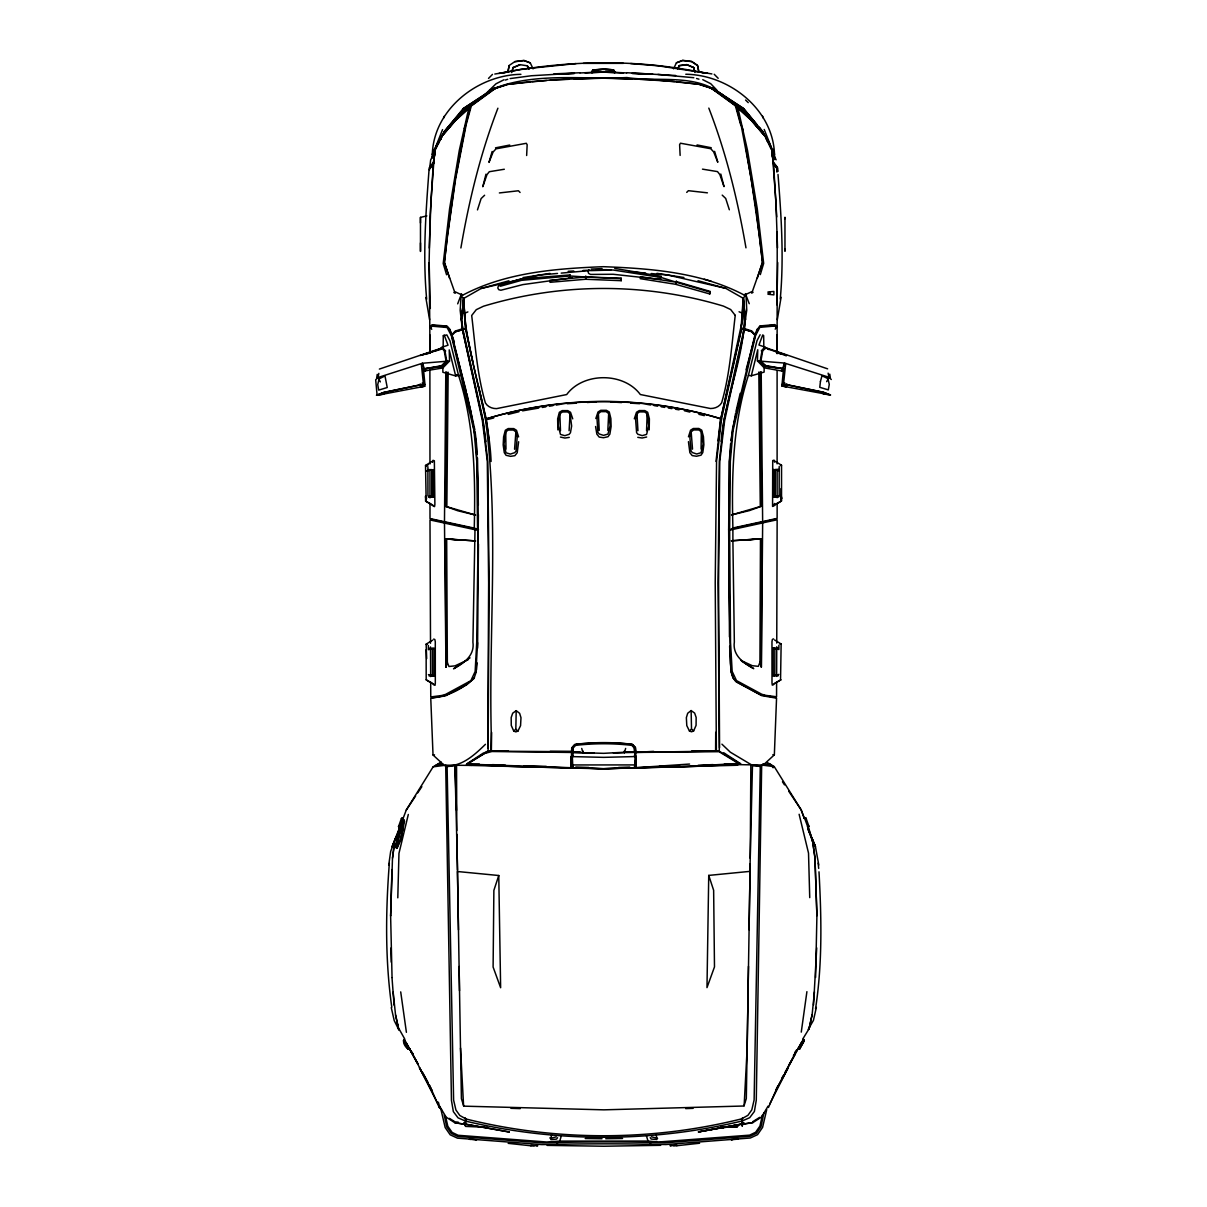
<?xml version="1.0" encoding="UTF-8"?>
<svg xmlns="http://www.w3.org/2000/svg" width="1207" height="1207" viewBox="0 0 1207 1207"><rect width="100%" height="100%" fill="white"/><g stroke="black" fill="none" stroke-linecap="round" stroke-linejoin="round"><path stroke-width="1.5" d="M420.458 222.993L420.474 217.381L426.84 215.902M456.548 765.464L456.789 830.537M777.097 370.821L777.112 463.85M777.112 352.263L777.127 328.153L774.939 325.996L759.867 327.353L755.597 335.516L733.056 430.612L730.326 461.391L729.601 528.259L728.666 529.285L729.466 636.964M779.194 470.73L773.491 469.463L773.506 497.012L779.164 495.7L779.194 466.551M784.957 218.769L784.957 217.23L784.972 251.267L784.972 249.155M478.123 582.468L478.078 488.503L476.071 441.928L470.7 410.923L452.037 335.199L455.627 331.669L465.917 328.817L472.782 361.708M761.828 538.76L761.345 667.124L759.942 662.311L760.47 538.76L761.828 538.76L731.502 540.796L732.89 540.796L732.89 529.345L728.666 529.285L729.315 461.436L730.612 443.618M774.426 495.745L774.502 470.775M774.773 675.784L774.849 648.234L773.204 648.189L773.204 675.739L778.243 675.784M778.696 497.043L775.271 497.058L775.347 469.463L778.771 469.448M780.974 499.954L781.035 488.594M390.63 915.902L392.049 977.504M478.394 514.529L476.72 642.697L475.136 671.53L470.836 680.703L445.534 694.417L441.656 695.519L430.763 696.937L430.688 682.136M478.44 544.04L477.58 648.234M571.137 767.396L571.711 747.933L574.592 744.613C593.527 741.958 613.835 741.943 632.785 744.583L635.651 747.902L635.833 752.383L719.281 751.01L718.09 582.906L719.297 461.406L723.928 420.292L743.934 329.36L741.536 328.636L720.835 418.814L716.007 461.361M689.559 764.046L636.164 767.697L635.697 751.674L625.422 751.946M688.443 441.671L689.861 452.655L692.184 455.582L696.53 456.246L701.011 455.19L702.776 452.58L703.877 444.81L703.455 436.738L701.72 430.16L698.838 428.47L693.271 428.515L690.57 430.205L688.458 436.828M761.195 371.681L762.658 522.887L761.345 667.124M776.614 681.955L776.554 696.771L765.66 695.353L761.783 694.266L736.466 680.567L732.166 671.409L730.537 642.562L729.647 530.129L728.666 529.285M776.629 676.403L776.735 646.771M776.75 643.075L777.142 519.764L762.658 522.887M446.771 372.163L445.443 506.306L457.74 510.757L475.649 515.072L445.443 506.306M448.159 372.209L446.846 506.306M634.52 756.578L635.108 751.327L634.52 756.578L603.696 757.362L572.857 756.623L572.269 751.358L550.151 751.342M505.718 431.85L503.998 444.131L506.02 452.791L510.335 454.088L514.725 452.655L516.038 451.056L517.2 437.16L515.902 431.88L513.397 430.024L508.298 430.039L505.718 431.85L505.974 449.185M517.909 731.125L515.827 729.209L516.204 710.667L519.629 713.322L520.986 717.712L520.564 725.663L517.909 731.125L515.796 731.88L513.729 731.035L511.27 725.452L511.18 717.562L512.703 713.201L516.204 710.667M724.306 764.106L740.857 764.272L739.982 763.352L690.691 766.234L636.345 767.667L634.942 764.921L635.048 755.099M443.135 347.978L443.286 335.757L444.221 335.108L448.023 345.187L442.109 347.209L440.555 349.396L420.202 355.492M445.805 371.831L444.478 521.696L445.956 667.275L447.344 662.462L446.681 538.925L475.664 540.932L445.338 538.925L445.956 667.275M491.641 732.453L491.355 751.161L488.096 751.131L489.107 583.026L487.779 461.512L483.117 420.413L463.005 329.496M708.735 875.407L706.985 987.628L714.484 966.928L713.639 890.283L708.735 875.407L750.045 871.363L749.049 929.722M742.23 1126.267L742.275 1123.581M750.15 863.91L747.178 1047.993L744.131 1105.703M750.241 858.328L750.845 765.313M775.196 329.134L777.127 326.795L777.217 231.85M749.954 869.809L752.474 765.419L730.295 752.172L721.937 744.176M748.476 966.354L746.318 1098.566L743.995 1106.004L603.862 1109.837L463.744 1106.155L461.406 1098.717L460.546 1048.053M804.345 818.255L801.146 809.837L774.275 766.656L761.677 765.027L760.289 766.46L754.119 1099.954L751.81 1109.852L747.918 1115.343L741.551 1118.889C651.403 1141.309 556.367 1141.354 466.189 1119.04L459.822 1115.494L455.929 1110.002L453.606 1100.105L447.103 766.611L445.7 765.193L433.117 766.837L406.276 810.033L403.093 818.452M774.456 159.58C776.523 112.16 730.899 74.819 685.787 74.246M751.312 375.799L757.755 349.743L757.423 360.878L764.182 367.833L764.106 372.103L751.312 375.799L748.4 375.377C732.528 424.713 731.608 476.69 732.89 528.002L732.136 528.681L776.252 519.055M815.6 977.414L816.913 915.691M429.315 248.054L430.929 201.403L434.701 150.015L440.827 137.221L454.375 121.439L471.424 105.537L494.568 88.624L507.438 84.339L553.636 79.692L603.349 77.942L653.062 79.647L699.26 84.249L712.145 88.518L735.289 105.401L752.368 121.288L765.932 137.055L772.058 149.834L775.89 201.237L777.519 247.873M719.568 747.752L718.557 582.875L719.764 461.361L724.638 420.67L744.538 329.36L751.584 331.653L754.918 335.048L732.498 429.134L729.481 461.391L729.073 582.347L730.461 663.231L731.351 672.163L733.343 678.394L736.436 682L761.783 695.654L776.554 698.159L774.351 754.828L762.794 765.479M397.797 897.827L398.959 853.349L408.313 814.469M509.324 1132.03L465.48 1124.124L465.314 1117.893M816.717 947.887L813.533 1004.993M721.152 441.385C725.09 393.256 749.924 346.997 743.376 298.355L742.622 318.784L741.023 328.681L744.085 330.099M572.857 756.623L572.269 751.358L571.545 752.459L491.898 751.508L484.128 753.59L466.521 764.408L479.36 764.061M646.56 430.688L647.178 413.729L644.613 411.919L639.454 411.889L636.964 413.699L635.576 418.935L636.602 432.649L637.869 434.248L642.215 435.636L646.605 434.384L648.747 425.845L647.178 413.729M701.086 449.095L701.342 431.759L698.762 429.933L693.648 429.933L691.158 431.789L689.846 437.07L691.038 450.965L692.35 452.565L696.741 453.998L701.056 452.7L703.077 444.04L701.342 431.759M768.059 1106.125L761.602 1116.973L752.957 1122.555L743.965 1123.868L743.074 1122.646L742.909 1124.773M573.069 750.618L573.159 747.978L575.603 745.383C593.904 743.225 613.458 743.225 631.774 745.353L634.218 747.948L634.309 750.588M746.303 150.09L756.004 208.358L762.537 262.719L752.414 291.355L745.745 294.478L743.376 298.355L742.29 320.851L720.594 419.659M477.565 642.697L475.935 672.284M569.101 430.733L570.066 413.729L567.577 411.919L562.432 411.964L559.852 413.775L558.63 418.799L558.298 425.89L560.455 434.414L564.846 435.682L569.191 434.294L570.458 432.679L571.635 426.011L570.066 413.729M607.83 430.401L608.675 413.458L606.095 411.632L600.935 411.647L598.4 413.458L597.012 418.648L597.903 432.362L599.185 433.977L603.53 435.365L607.966 434.098L610.154 425.558L608.675 413.458M391.958 869.583L390.63 915.947L392.501 857.8L394.478 842.742M514.559 449.23L515.902 431.88M621.318 278.696L585.802 277.022L549.939 280.22L550.03 282.302L585.546 279.27L621.228 280.688L621.137 278.198L581.714 276.856M530.371 81.654L508.072 84.384L495.579 88.292L470.458 106.563L465.646 125.03L455.16 179.541L447.254 236.678L444.357 262.87L454.496 291.506L461.18 294.614L460.169 310.29L462.296 328.832L482.906 420.79L485.908 441.506M526.644 155.507L527.157 144.734L526.312 143.301L496.032 148.823L493.12 151.991L488.986 162.387L492.139 151.479M593.98 753.017L582.996 752.806L583.072 751.101M754.918 335.048L751.327 331.518L741.023 328.681L743.21 298.189L745.504 319.674M776.87 304.783L777.73 262.583M433.328 162.764L430.099 217.079L429.104 262.839L429.813 326.976L431.759 329.3M742.124 319.161L743.376 298.355L725.754 288.352L697.993 280.718M457.679 303.847L460.878 295.459L463.548 298.506L465.917 328.817L462.839 329.541L461.436 319.825L463.714 298.34L461.572 319.523L462.839 329.541L455.371 331.804M718.029 440.842L720.594 418.633C644.342 395.941 562.673 395.987 486.451 418.754L485.486 419.101C499.095 522.827 488.775 628.183 491.219 732.483L491.008 751.252M612.507 70.579C609.61 68.995 597.088 69.01 594.176 70.594M814.469 991.852L812.07 1015.072L808.901 1029.345M433.449 161.587L434.837 154.149M585.802 277.022L585.667 278.621L585.757 276.011L585.802 277.022L570.081 275.981L521.56 280.326L500.407 286.225M388.699 865.238L390.676 851.388L395.73 837.869M476.478 669.976L477.157 662.899M389.333 863.322C385.667 911.149 385.048 959.671 391.792 1007.257M392.531 858.177L394.508 843.255M781.895 385.999L782.317 384.143L787.718 384.867L823.114 392.124L830.597 394.976L781.895 385.999L783.524 368.799L764.906 366.4L759.49 361.059L757.423 360.878M434.746 153.183L435.305 147.873L442.547 129.602M461.436 319.825L463.714 298.34L464.816 319.312M781.08 297.299L777.338 319.568M730.899 440.344L735.621 413.232M575.301 744.236L572.435 747.299L572.978 752.459L603.681 753.334L634.475 751.705M396.288 847.103L395.655 845.564L398.008 832.875L401.086 822.752L403.5 819.387C403.576 829.088 401.056 839.831 396.379 848.385L396.711 843.618L402.067 824.004M783.539 384.113L785.591 364.439L784.58 363.066L759.49 361.059M786.783 383.735L786.376 386.979L782.86 386.119L783.328 383.041M743.934 329.36L746.756 310.139L746.032 295.308L744.387 295.142C701.192 272.269 651.388 268.527 603.44 266.687C555.507 268.573 505.703 272.375 462.522 295.277L460.878 295.459M780.25 299.049C784.082 257.664 781.276 215.797 778.002 174.442M744.538 329.36L745.368 319.372L743.21 298.189M801.267 1032.121L806.91 991.671M676.222 282.227L676.388 281.095L675.709 283.796L676.222 282.227L710.304 292.154L709.761 293.965L675.422 284.264L640.193 278.666L640.615 276.675L676.222 282.227L661.225 277.489L613.035 270.006L591.023 270.609M572.344 756.774L572.827 767.743L603.696 768.768L634.309 767.788L636.21 756.548L635.154 755.612M376.659 378.078L377.233 374.351M807.709 827.564L808.977 826.146L807.543 826.267L804.405 817.743L806.02 818.165L804.33 818.014M774.441 503.485L774.049 505.884L772.571 506.442L772.721 460.591L774.079 460.154L774.547 462.16M649.2 429.843L649.381 418.814L647.691 412.266L644.825 410.576L639.242 410.576L636.496 412.266L634.309 418.814M571.545 752.459L571.68 751.705L491.355 751.161L508.222 750.845M423.008 374.985L423.461 368.98L441.822 365.63L446.726 360.923L445.066 351.584L441.611 348.054L379.375 369.07M741.536 328.636L721.56 418.98L716.551 461.361L715.223 582.86L716.37 751.131M762.613 351.343L760.893 361.134L765.751 366.023L783.524 368.799L783.992 374.804M460.893 247.978C469.04 200.453 480.507 153.259 497.903 108.208M815.525 1008.765C822.495 963.548 821.484 917.395 818.995 871.831M812.07 1014.74L809.082 1028.711L802.927 1038.759M432.287 158.026C431.321 111.3 476.388 75 520.911 74.321M816.37 1007.377L813.427 1020.383L808.237 1029.405M429.436 170.066L430.658 159.988L435.003 151.222M709.761 293.965L710.259 291.445L675.965 281.472M509.158 65.646L507.906 71.937L509.158 65.465L514.997 61.527L523.989 60.425L530.28 62.885L533.072 68.89M378.862 373.37L378.017 377.504L380.341 381.895M763.88 1113.005L761.029 1126.659L756.457 1133.252L750 1136.3L665.163 1142.803C624.426 1141.596 583.328 1141.626 542.607 1142.863L457.755 1136.451L451.297 1133.403L446.726 1126.825L444.206 1114.876M397.178 847.012L398.446 840.057L396.545 847.706L397.178 847.012L395.111 846.937M677.67 68.829L679.405 65.54L686.798 64.575L693.633 67.441L694.945 72.511M783.237 369.055L784.58 363.066L828.983 377.278L831.306 379.511M766.732 1109.595L762.583 1127.383L757.558 1134.655L750.347 1137.99L665.887 1144.538C624.638 1143.587 583.132 1143.602 541.883 1144.598L457.423 1138.141L450.196 1134.806L445.172 1127.549L440.721 1108.509M443.648 118.06L444.025 116.4M694.463 71.032L693.633 67.441M762.447 1115.087L759.927 1126.101L755.612 1132.272L749.622 1135.138L658.283 1142.018L648.008 1141.068L559.746 1141.113L546.877 1142.018L458.132 1135.289L452.142 1132.422L447.827 1126.252L445.715 1117.079M432.544 462.326L433.011 460.335L434.354 460.772L434.882 504.451L434.55 506.608L433.072 506.05M698.838 71.666L697.525 65.374L691.686 61.451L682.694 60.35L676.403 62.809L682.694 60.531L691.686 61.632L697.525 65.555L698.793 71.847M735.998 411.391L740.208 393.316M434.128 157.393L435.003 153.757M748.4 375.377L757 340.691L760.123 334.746M402.866 819.236L403.032 817.939L401.433 818.361L398.521 826.629L399.743 827.761L400.045 826.886L398.476 826.357L399.909 826.478L399.743 827.761M776.735 216.898L773.461 162.598M746.077 369.78L756.864 329.511L760.108 326.433L774.14 325.286L776.282 327.474M485.983 174.17L482.785 186.753L486.964 174.683L489.288 171.711L504.315 169.252M468.814 108.117L459.294 150.407L449.562 208.932L443.21 263.548L446.59 274.774M512.221 71.122L513.05 67.532L519.885 64.65L527.323 65.812L529.013 68.905L527.323 65.812M511.738 72.601L513.05 67.532M551.539 1134.897L550.845 1139.619L556.578 1139.091L557.559 1137.703M782.86 386.119L783.328 384.354L787.884 384.958L823.657 392.396L829.571 394.764L823.234 393.965M764.906 366.4L765.163 365.48L760.259 360.757L761.904 351.433L766.083 347.812L827.625 368.844M809.082 1028.711L810.546 1023.249M471.424 105.537L466.249 124.351L455.627 178.862L447.51 235.953L444.432 262.145L449.592 278.304M403.032 817.939L400.483 824.939M764.182 367.833L782.061 371.062L783.931 364.499M559.746 1141.113L561.315 1135.847M760.304 274.608L763.669 263.382L757.272 208.781L747.48 150.256L737.915 107.981M432.212 154.602L433.826 149.396M614.363 72.48C616.641 65.042 574.004 72.164 601.071 71.198M476.312 671.741L473.959 678.515L466.732 684.716L445.549 695.82L430.763 698.34L433.026 754.994L444.583 765.645M477.474 209.897L481.11 198.582L484.611 195.247M784.339 384.339L784.806 382.891M498.763 875.513L493.874 890.389L493.105 967.033L500.633 987.733L498.763 875.513L457.453 871.514L458.494 929.873M720.941 1127.489L725.754 1127.278L720.685 1127.519L721.107 1126.252M731.457 1125.769L734.927 1125.633L734.505 1126.9L725.498 1127.308L731.593 1127.066M734.927 1125.648L734.505 1126.916L737.281 1126.795L738.307 1125.527L734.837 1125.693M777.67 1086.391L768.452 1107.498M595.836 418.527L598.023 411.994L600.769 410.305L606.382 410.305L609.263 411.979L610.863 418.527L611.119 426.509L609.867 434.143L608.011 436.723L603.485 437.734L599.185 437.07L596.862 434.158L595.579 426.509M466.189 1119.04L465.48 1124.2L509.324 1132M395.232 839.106L392.019 846.876L399.909 826.87M754.797 335.048L759.822 325.95L774.939 324.608L777.127 326.795M464.318 128.546L465.646 125.03M557.212 1143.663L557.981 1141.716M757.302 278.138L762.447 261.994L759.354 235.803L751.176 178.711L741.098 124.894L736.27 106.427L711.134 88.186L698.627 84.294L676.327 81.593M759.942 662.311L758.343 666.339L752.308 665.706L740.766 660.335M826.659 381.668L828.983 377.278L828.123 373.144M693.633 730.944L696.077 725.362L696.152 717.456L694.644 713.111L691.128 710.576L687.703 713.246L686.361 717.637L686.783 725.588L689.453 731.035L691.566 731.789L693.633 730.944L691.52 729.119L691.128 710.576M395.443 838.654L399.23 830.114M438.111 144.191L441.249 137.447M435.636 149.291L440.917 138.066M673.612 68.814L676.403 62.809M435.214 148.235C446.243 121.635 471.696 104.828 494.01 88.292L498.657 87.115M769.628 1104.179L788.277 1067.531L775.829 1090.328L801.614 1042.199M677.715 68.678L679.405 65.54M781.623 1078.636L783.388 1075.422M785.138 1072.193L794.809 1054.48L788.669 1065.449M797.933 1048.898L803.424 1039.152L804.269 1040.63L799.668 1048.883L797.933 1048.898L798.4 1048.098L799.622 1048.974L804.269 1040.63M439.348 765.253L441.128 762.055M403.394 1040.841L404.239 1039.363L404.873 1040.313C401.071 1040.796 406.714 1050.331 409.731 1049.094L409.279 1048.295L408.041 1049.185L403.485 1040.902L404.33 1039.468M429.858 352.444L429.813 328.319L432.015 326.177L447.088 327.504L451.358 335.667L474.004 430.748L476.765 461.512L477.55 528.394L478.485 529.405L474.26 528.123C475.498 476.825 474.517 424.849 458.6 375.528L455.688 375.95L449.215 349.894L449.547 361.044L447.48 361.21L442.079 366.566L423.461 368.98L424.924 384.339M440.555 349.396L442.109 347.209L445.67 351.041M589.046 269.614L587.99 271.349L588.578 273.37L590.479 274.427L613.156 274.276L660.591 279.451M572.827 767.743L603.696 768.648L690.736 766.536L734.867 764.574L738.488 763.428M488.518 78.425L492.486 74.396M406.276 810.033L415.615 796.001M417.697 792.878L421.847 786.647M464.755 1125.467L464.68 1122.797L463.699 1124.185L454.798 1122.721L446.137 1117.139L439.665 1106.291M483.63 96.032L484.595 94.629L485.863 94.84L484.807 94.448L463.232 108.57L444.07 131.789M794.659 1052.7L796.756 1049.683M793.421 1055.476L796.665 1050.965M774.547 639.951L781.14 643.995L780.567 678.681M464.68 1122.797L463.79 1124.019L454.798 1122.706M743.965 1123.732L743.029 1123.053L742.275 1123.973L698.431 1131.94L742.275 1124.064L742.441 1117.757M429.224 167.758L433.569 161.964M393.15 992.063L395.579 1015.283L399.004 1030.159L394.221 1020.579L391.264 1007.589M434.339 162.341L429.104 169.01C425.83 212.251 422.646 255.959 426.675 299.23M429.994 168.512L434.339 162.764L433.449 163.277M735.501 763.609L736.979 764.408L736.3 765.283L603.696 768.738M474.426 677.715C463.443 688.593 447.45 696.982 431.608 697.616M556.246 1136.858L550.166 1138.397L550.075 1137.598M745.609 293.618L744.387 295.142L745.745 294.478M803.424 1039.152L804.179 1040.69L802.791 1040.117M485.44 744.297C475.694 753.847 463.443 765.313 449.125 765.796M571.982 767.908L516.656 766.626L472.525 764.71L471.892 763.729L469.689 765.389L445.7 765.193L451.448 1100.377L453.349 1111.617L458.041 1117.833L465.48 1121.077C556.155 1142.727 651.614 1142.682 742.275 1120.941L749.698 1117.682L754.39 1111.466L756.276 1100.226L761.677 765.027L734.867 764.574M443.618 132.378L463.156 109.475L469.448 105.341M635.289 766.867L634.309 767.788M484.641 94.81L496.002 83.796L503.938 79.768M613.397 753.002L624.381 752.791L625.648 748.415M761.3 350.875L764.846 347.043L768.663 349.532M454.405 342.139L451.735 334.777L455.205 331.08L462.296 328.832M423.838 371.077L442.803 367.984L449.547 361.044M686.723 192.381L688.382 190.691L707.423 192.833M430.658 327.64L432.815 325.452L446.831 326.584L450.09 329.662L466.355 391.641M423.461 368.98L441.234 366.174L446.092 361.3L447.48 361.21M429.813 326.976L432.015 324.774L447.133 326.116L449.532 328.983L451.735 334.777M430.884 519.221L475.015 528.802L472.918 642.184C474.864 655.461 463.835 663.307 453.545 668.799L470.051 657.86M488.096 751.131L491.777 750.663M773.204 161.798L777.564 167.577L776.886 172.073L776.795 168.331L773.536 164.031M634.218 747.948L634.942 747.269L632.061 744.221C613.925 742.169 594.93 742.893 576.75 743.95M689.453 731.035L691.52 729.119M441.234 366.174L442.079 366.566M467.999 764.152L571.213 767.727L571.167 756.578L572.224 755.642M513.729 731.035L515.827 729.209M484.807 94.448L494.01 88.292M487.16 93.739L489.755 91.566M464.755 1123.144L463.79 1123.958L463.79 1123.023M767.999 294.236L773.868 294.885L773.868 291.46L767.999 291.958L768.452 293.844M571.047 767.697L572.103 766.898M769.975 292.335L769.975 293.844M376.418 395.217L383.901 392.35L419.282 385.048L424.698 384.324L425.12 386.18L377.097 395.308L375.694 379.752L378.017 377.504L422.405 363.247L446.092 361.3L444.357 351.493M483.66 752.866L467.411 763.488L471.892 763.729M463.201 108.675L484.595 94.629M472.601 103.259L477.323 100.166M468.512 106.125L463.79 109.218L466.777 107.348M426.146 500.136L425.528 465.434L432.031 461.391M426.675 658.615L426.131 644.161L432.71 640.117M466.521 764.408L487.719 751.554M775.045 461.21L781.548 465.253L781.533 500.92L774.985 504.903M751.689 293.165L753.077 292.29M773.717 505.386L781.533 500.92M433.117 766.837L436.376 764.816L442.984 764.227M752.7 1121.71L759.731 1117.35M425.996 466.068L428.274 464.68M773.385 684.113L781.11 679.647L774.532 683.645M508.916 280.809L481.155 288.473L463.548 298.506C464.77 353.953 488.895 406.05 491.083 461.466M489.786 90.299C532.106 71.53 581.804 79.873 626.871 77.55C657.755 82.363 696.183 73.054 722.073 94.689M440.087 762.733L437.175 764.363L438.518 764.65L436.376 764.816L440.133 764.725M778.877 674.426L773.204 675.739M471.122 764.619L469.689 765.389L603.696 768.829M436.662 350.513L441.611 348.054M472.525 764.71L471.092 765.419L470.413 764.529M468.165 659.716L454.994 665.857L448.944 666.49L447.344 662.462M513.096 67.713L519.885 64.846M464.393 313.367L467.878 311.919M485.184 752.248L488.232 751.01M773.566 638.895L772.389 639.378L771.967 641.686L771.997 683.011L772.284 685.169L773.596 684.656M761.677 506.14L731.487 514.936L749.396 510.606L761.677 506.14L760.214 371.997M756.653 124.321L743.497 108.434L721.907 94.327L720.851 94.719L722.118 94.508L743.527 108.524L756.698 124.412M421.515 355.25L440.811 348.808M425.633 354.39L430.612 352.716M505.28 80.069L507.74 79.27M462.885 328.862L465.917 328.817M780.039 644.312L781.14 643.995M510.139 78.576L531.336 75.754L574.457 73.22M780.371 465.57L781.548 465.253M403.123 818.21L401.433 818.361M761.768 521.726L732.89 528.002M761.768 523.129L729.647 530.129M486.195 418.935C562.462 395.594 644.553 395.564 720.835 418.814L721.56 418.98M488.262 419.327L493.678 417.984M508.147 414.408L518.98 411.723M481.155 288.473L539.167 275.075L557.528 273.446M502.489 73.099L521.077 69.267L576.011 63.579M646.65 437.009L642.124 438.02L637.779 437.341M495.519 147.842L509.716 145.051M698.431 1131.894L742.275 1123.973L741.551 1118.889M420.217 383.917L420.64 387.16L424.14 386.3L423.672 384.535L419.116 385.139L383.343 392.607L377.444 395.006L383.766 394.191M498.944 73.431C566.505 60.124 636.692 58.6 704.194 72.993M522.601 410.833L538.684 408.072M542.26 407.453L545.836 406.85M549.411 406.231L552.972 405.627M556.548 405.009L560.123 404.39M737.341 1139.287L738.397 1139.106L731.17 1139.71L732.227 1139.71M807.408 826.674L808.931 826.418L806.02 818.165M752.957 1122.57L744.04 1124.049L743.074 1122.646M763.759 521.333L777.142 518.376L777.142 503.334M494.81 74.034L506.502 72.194M782.061 371.062L783.147 370.896M522.993 277.58L549.954 273.401M569.282 437.387L564.936 438.05L560.41 437.055M679.36 65.736L686.798 64.756L693.587 67.622M443.286 335.757L446.831 334.897L449.97 340.842L458.6 375.528M514.997 61.708L523.989 60.606L530.28 62.885M447.103 766.611L454.948 765.691L457.544 869.96M433.026 754.994L434.505 754.828M499.381 192.939L518.437 190.766L520.081 192.456M676.855 1145.715L699.577 1143.24M748.099 539.982L758.705 538.941L731.502 540.796M775.709 697.45L760.938 694.945L735.712 681.291L732.875 677.595L730.974 671.62L729.632 646.273M561.21 273.114L590.585 270.504M599.773 269.689L610.863 269.764M568.633 277.987L572.374 277.655M760.108 326.433L769.87 325.664M532.166 81.533L546.545 80.477M550.136 80.22L568.663 79.315M567.335 403.742L576.388 403.168M587.236 402.474L596.273 401.901M563.231 74.215L574.17 73.597M585.108 72.978L592.411 72.571M568.18 271.303L573.747 271.002M583.026 270.489L588.594 270.187M596.017 269.78L607.121 269.689M536.738 1145.775L537.794 1145.715L530.567 1145.518L534.203 1145.745M580.039 72.978L603.349 71.786L626.659 72.948M720.685 1127.519L725.332 1127.293L720.685 1127.504M698.159 765.268L713.096 764.604M591.113 269.07L602.037 268.603M728.379 1127.187L737.281 1126.795M553.892 73.853L579.948 72.752M574.26 79.074L603.349 78.199L632.438 79.043M618.557 767.456L629.707 767.064M660.682 1145.322L603.892 1146.228L547.088 1145.383M673.566 1145.669L677.202 1145.443L669.976 1145.654L671.032 1145.699M685.667 1108.599L693.105 1108.343M429.058 675.95L434.082 675.92L434.067 648.37L428.364 649.683L428.364 645.458M583.298 63.383L623.385 63.352M409.656 1049.034L408.011 1049.079L409.143 1048.144L409.731 1049.094M428.425 497.224L433.615 497.178L433.6 469.629L425.996 470.941M428.968 648.4L434.067 648.37M659.294 766.324L679.616 765.857M625.015 752.595L634.429 752.429M653.636 751.358L635.833 752.383M605.748 1138.729L622.556 1138.488M691.837 750.829L719.281 751.01M475.543 1139.846L476.599 1139.83L469.372 1139.242L470.428 1139.423M634.942 764.921L572.435 764.951L571.167 756.578M774.849 648.234L778.304 648.219M433.615 497.178L427.957 495.881L427.897 466.717M773.204 648.189L778.892 649.502L778.892 645.277M434.082 675.92L428.425 674.607M721.907 94.327L712.688 88.186L708.041 87.01M428.319 469.629L431.744 469.629L431.85 497.224M605.627 71.183L614.288 71.319M585.214 1138.518L602.021 1138.729M779.164 495.7L781.02 495.73M572.948 752.459L582.362 752.625M765.359 764.529L771.017 764.65L774.275 766.656M524.079 765.857L546.243 766.339M773.506 497.012L775.271 497.058M572.903 751.75L580.145 751.916M798.023 1048.838L799.668 1048.883L798.521 1047.948M510.923 1108.313L520.217 1108.614M575.814 767.018L588.835 767.471M758.268 765.63L752.474 765.419L760.289 766.46M626.735 72.722L675.648 75.498M632.227 73.189L652.67 74.034M639.906 79.36L674.532 81.457M487.311 1127.323L465.525 1126.403L465.48 1123.717M492.426 764.635L505.492 765.208M614.288 72.556L623.4 73.054M632.513 73.567L645.277 74.276M610.742 401.901L621.605 402.58M630.642 403.138L639.68 403.711M437.085 325.83L446.831 326.584M657.906 74.427L693.814 77.716M773.099 767.758L771.017 764.65L768.859 764.484L770.217 764.197L767.305 762.568M630.658 63.549L658.207 65.812L707.74 73.325M636.255 767.365L636.21 756.548M762.749 763.925L771.017 764.65M629.164 271.62L645.685 273.069M651.192 273.551L667.727 275L725.754 288.352M446.681 538.925L459.067 540.117M458.253 1122.178L455.054 1121.861L449.411 1118.376M508.192 1143.346L530.914 1145.79M772.872 754.662L774.351 754.828M657.604 1138.352L651.524 1136.813M656.94 273.34L683.916 277.504M700.181 72.088L711.889 73.929M657.408 278.53L661.119 279.119M702.474 169.146L717.501 171.605L719.825 174.562L724.019 186.632L720.805 174.049M443.391 521.499L429.994 518.542L429.994 503.5L425.588 501.101L425.588 495.896M614.74 268.422L661.391 276.328M646.892 404.345L650.467 404.964M654.043 405.567L657.619 406.186M661.195 406.789L664.77 407.393M668.346 408.011L671.922 408.615M675.498 409.233L679.073 409.837M781.698 368.467L765.163 365.48L765.751 366.023M444.478 523.053L429.994 519.945L430.507 643.256M474.26 528.123L445.368 521.892M697.058 144.946L711.24 147.737M477.519 530.25L445.368 523.28M684.429 410.757L689.861 412.085M698.898 414.318L704.315 415.646M425.528 465.434L426.72 465.751M456.608 374.608L459.988 375.558M455.688 375.95L442.894 372.254L442.803 367.984M696.56 78.485L698.959 79.179M704.239 279.209L711.164 281.216M426.131 644.161L427.233 644.493M741.656 328.002L744.07 328.726M744.659 328.681L751.75 330.929L755.22 334.626M426.131 649.698L426.192 679.828L433.917 684.294M776.689 352.142L786.315 355.854M776.357 352.55L781.336 354.209M767.592 348.898L786.783 355.311M764.846 347.043L758.947 345.021L762.733 334.942L763.669 335.591L763.835 347.812M702.761 79.677L710.712 83.69L716.913 90.178M433.705 684.837L435.018 685.335L435.32 683.177L435.289 641.852L434.867 639.544L433.69 639.061M739.061 311.783L742.531 313.232M719.659 751.433L740.857 764.272M461.18 294.614L462.522 295.277L461.3 293.769M736.255 764.484L737.703 765.253L736.979 764.408M716.958 91.445L711.134 88.186L719.553 93.633M432.785 683.811L426.192 679.828M432.136 505.084L425.588 501.101M430.069 503.485L433.404 505.552M738.458 106.276L742.939 109.068L746.484 113.367L742.939 109.068L736.632 104.964M742.049 661.391L753.741 668.648C743.452 663.171 732.423 655.326 734.339 642.049L732.89 540.796M453.832 292.441L455.22 293.316M739.982 763.352L723.717 752.746M739.393 764.016L719.07 751.689L635.833 752.429L634.942 747.269M727.821 99.004L735.697 104.164M738.85 106.231L743.572 109.324L763.141 132.227L767.863 142.335M712.688 88.186C735.018 104.692 760.501 121.469 771.56 148.069M742.984 1123.008L743.965 1123.808L743.965 1122.887M714.212 74.276L718.18 78.304M736.225 106.427L751.523 120.579L765.087 136.3L751.523 120.579M722.208 195.127L725.709 198.461L729.345 209.777M745.594 100.06L748.234 102.64M582.996 752.806L581.729 748.431M439.288 1107.287L441.521 1109.806M715.6 750.543L715.721 732.332M762.628 131.548L759.037 127.203L762.673 131.638M465.48 1124.124L464.725 1123.189L463.79 1123.868M773.34 163.096L777.685 168.844L777.776 171.394M413.171 1054.164L410.999 1051.161L413.066 1054.013M650.211 1137.658L651.177 1139.046L656.925 1139.574L656.231 1134.852M722.118 94.508L723.084 95.911M782.453 781.789L784.52 784.897M788.684 791.143L801.146 809.837L804.269 818.437M404.239 1039.363L418.135 1064.076M399.426 1029.601L404.722 1038.955M410.244 1050.045L418.15 1064.333M422.556 1072.374L427.836 1082.045M406.065 1042.395L431.895 1090.509L419.417 1067.712L438.096 1104.345M771.771 151.041L776.116 159.807M765.841 137.9L771.137 149.125M439.288 1107.664L429.601 1085.259M808.222 829.903L815.449 846.665L818.784 865.012M811.723 837.658L815.449 846.665L812.236 838.91L814.951 857.966L816.913 915.736L814.981 857.589L812.19 838.307M764.197 129.451L771.469 147.692L772.027 153.002M742.139 1125.663L742.094 1124.155M649.788 1141.671L650.558 1143.617M741.098 124.894L743.105 130.16M746.032 295.308L749.245 303.696M808.177 828.349L812.024 838.443M708.811 108.102C726.267 153.123 737.779 200.317 745.971 247.842M454.948 765.691L456.502 810.38M808.011 828.771L812.99 842.531L807.785 824.894M572.737 418.844L570.534 412.311L567.788 410.621L562.206 410.621L559.339 412.311L557.649 418.859L557.86 429.888M422.194 383.072L422.661 384.52M518.603 436.919L516.49 430.296L513.775 428.606L508.207 428.56L505.341 430.25L503.606 436.843L503.183 444.915L504.285 452.67L506.065 455.295L510.546 456.337L514.891 455.673L517.215 452.746L518.633 441.747M772.948 149.215L774.547 154.421M646.439 1135.802L648.008 1141.068M714.619 151.373L717.803 162.266L713.654 151.886L710.742 148.717L680.461 143.226L679.616 144.659L680.129 155.416M423.053 364.68L424.939 371.243M438.367 1102.202L439.876 1107.619M735.289 105.401L740.495 124.215M397.103 1023.445L398.748 1029.556M429.601 319.749L425.83 297.48M398.582 1028.922L395.579 1014.951M485.486 419.101L465.419 328.772M799.125 814.272L808.524 853.138L809.731 897.631M771.771 153.591L773.083 159.037M478.455 385.999L486.451 419.78M466.807 393.452L474.879 429.979M762.703 116.234L763.096 117.909M423.748 369.236L422.405 363.247L421.394 364.62L423.461 384.294M572.435 764.951L573.084 767.818M462.417 329.496L482.393 420.79L487.311 461.481L488.639 582.981L487.794 747.872M771.937 153.968L773.34 161.421M776.75 166.958L777.64 171.364M486.451 418.754L489.046 440.947M829.767 374.125L830.341 377.851M400.709 991.882L406.397 1032.317M691.158 431.789L692.516 449.14M475.075 431.487L476.162 440.464M465.283 328.138L463.714 298.34M818.15 863.111L818.693 868.421M636.964 413.699L637.945 430.703M392.003 977.625L394.085 1005.205M476.327 441.973L477.248 454.435M477.504 457.996L478.349 505.235M430.311 308.464L429.149 262.764M598.4 413.458L599.215 430.416M463.594 1105.838L460.501 1048.129L459.113 966.505M624.291 751.086L624.381 752.791M559.852 413.775L560.486 430.733M621.137 278.198L621.228 280.688M390.857 948.098L391.234 962.145M456.85 834.263L459.505 990.796M760.289 506.14L758.826 372.043M432.589 470.956L432.679 495.926M432.423 648.415L432.528 675.965M430.537 646.952L430.673 676.584M420.474 217.381L420.489 251.463L420.474 242.909M777.097 334.807L777.097 346.831M777.097 347.827L777.097 353.711M777.127 469.493L777.127 497.691M614.831 71.5L614.831 72.873L603.349 72.028L591.852 72.873L591.852 71.847M613.775 69.719L613.775 70.625M592.909 69.719L592.909 70.64M429.888 369.146L429.964 464.016M429.948 334.988L429.948 345.293M429.948 346.349L429.948 353.334M429.964 469.659L429.979 497.872M570.036 274.924L569.96 278.048L522.782 284.611L500.875 290.238L498.763 289.695L497.782 287.975L498.385 286.119L500.286 285.108L521.183 278.832L570.036 274.924M425.543 496.786L426.101 500.543L426.569 498.295L425.543 496.786M404.466 821.137L400.769 839.906L397.133 848.204L398.401 839.529L404.089 819.9L404.466 821.137M735.229 315.359C731.789 344.629 729.888 374.351 721.635 402.791C719.372 406.729 714.891 408.554 710.485 408.524L640.329 394.523C623.732 372.088 583.253 372.103 566.687 394.553L496.545 408.63C492.139 408.66 487.658 406.85 485.395 402.912C477.097 374.487 475.181 344.764 471.696 315.495L476.267 309.671L483.434 306.246C561.466 282.589 645.428 282.544 723.491 306.125L730.673 309.535L735.229 315.359M820.443 381.397L819.779 387.311L828.304 389.891L829.269 384.384L827.927 378.651L822.012 375.739L820.443 381.397M781.653 498.174L781.02 500.362L781.231 495.971L781.653 498.174M379.073 378.877L377.731 384.626L378.696 390.117L387.236 387.522L384.988 375.95L379.073 378.877M443.361 133.374L440.525 139.65L443.407 133.283M462.613 110.652L460.244 113.518L462.598 110.652M455.22 120.715L441.671 136.466L455.265 120.715L470.458 106.563L455.265 120.715M495.534 88.292L492.637 89.922L495.579 88.292M753.59 121.982L751.222 119.116L753.56 121.982"/></g></svg>
